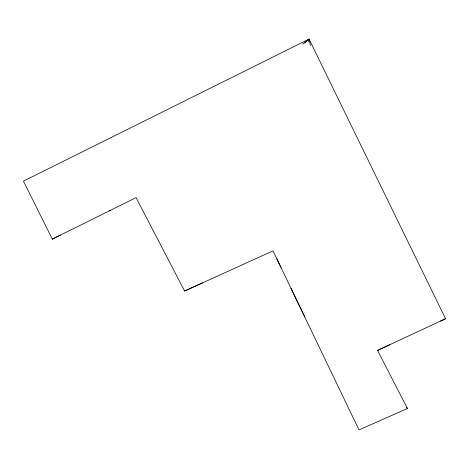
<?xml version="1.0" encoding="UTF-8"?>
<svg xmlns="http://www.w3.org/2000/svg" width="469" height="469" viewBox="0 0 469 469"><rect width="100%" height="100%" fill="white"/><g stroke="black" fill="none" stroke-linecap="round" stroke-linejoin="round"><path stroke-width="0.7" d="M308.561 41.964L309.048 39.085L23.45 181.128L52.335 239.114L136.057 197.625L184.604 291.026L202.708 282.795M304.739 43.037L309.048 39.085L445.55 318.715L377.574 350.419L407.438 408.517L359.002 429.915L272.999 250.845L184.604 291.026M53.484 238.217L52.335 239.114L60.519 235.051M302.704 44.027L309.048 39.085L310.466 45.511M109.459 210.81L110.438 210.323M377.574 350.419L389.803 344.715M440.42 321.101L445.55 318.715M406.488 407.403L407.438 408.517M276.792 258.753L281.048 267.6M290.991 288.312L304.803 317.062"/></g></svg>
